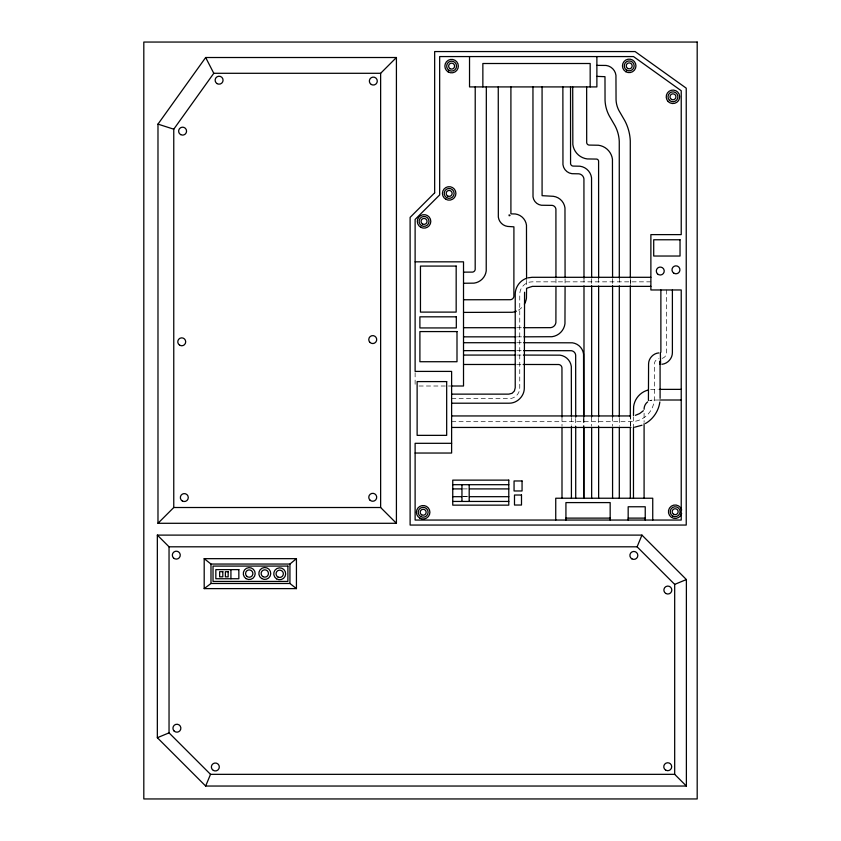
<?xml version="1.0" encoding="UTF-8"?>
<svg xmlns="http://www.w3.org/2000/svg" width="841" height="841" viewBox="0 0 841 841"><rect width="100%" height="100%" fill="white"/><g stroke="black" fill="none" stroke-linecap="round" stroke-linejoin="round"><path stroke-width="0.63" stroke-dasharray="4.21 3.15" d="M652.027 400.085L649.725 400.705A9.114 9.114 0 0 1 652.027 400.085L659.712 400.001M650.629 389.53L658.167 389.372M650.881 281.84L532.227 281.84A12.468 12.468 0 0 0 519.759 294.297L519.759 387.89A10.786 10.786 0 0 1 508.973 398.676L451.617 398.676M517.152 327.717L522.387 327.717M517.341 336.842L522.587 336.842M517.173 342.718L522.408 342.718M517.036 350.644L522.261 350.644M516.847 355.07L522.051 355.07M516.679 364.479L521.862 364.479M419.028 386.008L451.617 386.008M451.617 421.698L630.782 421.698A23.548 23.548 0 0 0 654.33 398.15L654.33 364.206A5.614 5.614 0 0 1 658.934 358.686M463.065 488.905L468.069 488.905M463.065 496.442L468.069 496.442M463.065 496.684L468.069 496.684M666.629 289.966L666.629 352.463A6.15 6.15 0 0 1 662.077 358.403M644.09 413.215L644.09 422.371M633.473 416.821L633.473 427.333M619.302 278.003L619.302 284.563M619.302 418.271L619.302 426.135M612.574 279.18L612.574 284.426M612.574 416.905L612.574 426.093M598.634 278.171L598.634 284.721M598.634 418.324L598.634 426.187M591.654 279.159L591.654 284.405M591.654 416.894L591.654 426.082M583.99 278.014L583.99 284.573M583.99 418.271L583.99 426.135M583.643 418.376L583.643 426.229M575.717 418.524L575.717 426.366M571.417 417.493L571.417 425.304M565.078 278.791L565.078 285.32M561.998 416.873L561.998 426.061M555.954 278.718L555.954 285.215M526.571 280.379L526.571 286.928M415.118 372.71L415.118 386.008M521.746 307.575A16.526 16.526 0 0 1 518.319 310.203M630.34 284.489L630.34 277.929L630.319 284.489M630.34 426.114L630.34 416.926L630.319 426.114"/><path stroke-width="1.26" d="M644.09 409.294L644.174 407.927A9.114 9.114 0 0 1 647.665 401.893M648.422 400.474L648.579 364.006C648.569 358.392 653.278 353.283 658.881 352.905M509.204 214.707L509.068 215.695L510.056 215.569M524.574 292.248L524.3 388.037C524.406 396.122 517.204 403.312 509.12 403.207L451.617 403.207M659.849 401.977C658.671 410.881 653.215 419.039 645.446 423.538M205.667 786.041L210.513 774.34L674.682 774.34L686.382 786.041L686.382 579.544L641.946 535.107L157.341 535.107L157.341 737.715L205.667 786.041L686.382 786.041M157.341 535.107L169.041 546.808L637.1 546.808L641.946 535.107M157.982 124.121L205.667 57.514L396.416 57.514L396.416 523.291L157.982 523.291L157.982 124.121L173.761 129.188L173.761 507.512L157.982 523.291M173.761 129.188L213.782 73.293L380.637 73.293L396.416 57.514M643.354 410.723L639.675 413.551L635.386 415.328M204.195 558.666L210.986 564.048L289.935 564.048L296.431 558.666L296.431 588.616L204.195 588.616L204.195 558.666L296.431 558.666M204.195 588.616L210.986 583.486L289.935 583.486L296.431 588.616M527.402 288.011L532.374 286.371L650.881 286.371M525.72 278.581C519.538 281.104 515.218 287.475 515.228 294.15L515.228 387.733L514.377 391.002L512.095 393.294L508.826 394.135L451.617 394.135M157.341 737.715L169.041 732.868L169.041 546.808M674.682 774.34L674.682 584.39L686.382 579.544M641.998 425.231L634.608 427.207M527.822 277.866L532.08 277.299L650.881 277.299M662.035 364.279C667.733 363.617 672.411 358.392 672.39 352.652L672.39 289.966M596.879 65.367L606.109 65.451A11.427 11.427 0 0 1 615.948 75.291L616.054 99.942A25.135 25.135 0 0 0 618.965 110.602L624.768 120.62A47.601 47.601 0 0 1 630.277 140.815L630.319 277.929M596.879 76.384L604.984 76.678L605.047 100.436A36.152 36.152 0 0 0 609.22 115.774L615.034 125.782A36.584 36.584 0 0 1 619.26 141.299L619.302 278.003M415.118 261.835L463.517 261.835L463.517 386.008L451.617 386.008M463.517 272.148L472.547 272.106A3.059 3.059 0 0 0 475.186 269.477L475.218 86.917M463.517 283.259L473.998 283.144A14.192 14.192 0 0 0 486.224 270.928L486.329 86.917M463.517 299.764L510.561 299.711A3.858 3.858 0 0 0 513.883 296.389L513.914 226.839L507.659 226.429A10.828 10.828 0 0 1 498.335 217.115L498.261 86.917M463.517 312.4L512.222 312.274A16.526 16.526 0 0 0 516.385 311.159M463.517 327.717L515.838 327.717M523.691 327.717L550.781 327.654A5.95 5.95 0 0 0 555.901 322.534L555.954 286.518M463.517 336.842L516.027 336.842M523.901 336.842L551.969 336.715A15.085 15.085 0 0 0 564.963 323.732L565.078 286.634M463.517 342.718L515.859 342.718M523.712 342.718L572.385 342.813A12.962 12.962 0 0 1 583.549 353.977L583.643 417.073M463.517 350.644L515.733 350.644M523.565 350.644L571.344 350.697A5.014 5.014 0 0 1 575.665 355.018L575.717 417.22M463.517 355.07L515.544 355.07M523.354 355.07L560.022 355.165A13.109 13.109 0 0 1 571.312 366.455L571.417 416.19M463.517 364.479L515.375 364.479M523.155 364.479L558.792 364.521A3.669 3.669 0 0 1 561.956 367.685L561.998 416.873M659.449 389.372L681.231 389.372M659.712 400.001L681.231 400.001M451.617 415.948L630.592 415.948M451.617 427.449L630.971 427.449M451.617 443.312L415.118 443.312L415.118 520.053L681.231 520.053L681.231 289.966L650.881 289.966L650.881 234.618L681.231 234.618L681.231 90.733L633.504 56.568L439.664 56.568L439.664 194.923L415.118 219.459L415.118 371.407L451.617 371.407L451.617 453.036L415.118 453.036M452.752 484.689L508.784 484.689M452.752 488.905L461.783 488.905M469.383 488.905L508.784 488.905M452.752 496.684L461.783 496.684M469.383 496.684L508.784 496.684M452.752 501.446L508.784 501.446M173.761 507.512L380.637 507.512L396.416 523.291M565.93 518.119L610.167 518.119M628.174 518.119L645.236 518.119M660.101 364.227L659.817 361.241L660.164 364.332M637.1 546.808L674.682 584.39M169.041 732.868L210.513 774.34M205.667 57.514L213.782 73.293M660.374 352.863L660.595 364.374M660.879 289.966L660.879 352.284M660.09 364.405L660.09 398.34M652.742 520.053L652.742 498.229L555.743 498.229L555.743 520.053M645.236 520.053L645.236 506.766L628.174 506.766L628.174 520.053M644.09 423.685L644.09 498.229M633.473 415.507L633.63 406.539A19.753 19.753 0 0 1 648.096 390.035M633.473 427.333L633.473 498.229M630.319 285.793L630.319 416.926M630.319 427.417L630.319 498.229M619.302 285.866L619.302 416.957M619.302 427.449L619.302 498.229M612.574 277.866L612.448 159.233A16.263 16.263 0 0 0 598.445 145.241L589.015 145.072A2.702 2.702 0 0 1 586.692 142.749L586.65 86.917M612.574 285.74L612.574 416.905M612.574 427.407L612.574 498.229M610.167 520.053L610.167 502.592L565.93 502.592L565.93 520.053M598.634 278.171L598.592 161.062A2.292 2.292 0 0 0 596.626 159.086L587.197 158.928A16.673 16.673 0 0 1 572.837 144.568L572.71 86.917M598.634 286.024L598.634 417.02M598.634 426.187L598.634 498.229M596.879 56.568L596.879 86.917L469.53 86.917L469.53 56.568M591.654 277.845L591.549 177.819A13.488 13.488 0 0 0 579.943 166.213L572.963 166.076A2.775 2.775 0 0 1 570.566 163.68L570.534 86.917M591.654 285.719L591.654 416.894M591.654 427.396L591.654 498.229M590.172 86.917L590.172 63.506L482.86 63.506L482.86 86.917M583.99 278.014L583.927 178.828A5.803 5.803 0 0 0 578.934 173.824L571.954 173.688A10.46 10.46 0 0 1 562.955 164.689L562.871 86.917M583.99 285.887L583.99 416.968M583.99 427.449L583.99 498.229M583.643 426.229L583.643 498.229M575.717 426.366L575.717 498.229M571.417 426.608L571.417 498.229M565.078 277.488L564.973 207.927A13.498 13.498 0 0 0 553.346 196.3L542.088 195.68L542.077 86.917M561.998 427.365L561.998 498.229M555.954 277.425L555.912 209.125A4.363 4.363 0 0 0 552.159 205.372L541.394 205.246A9.724 9.724 0 0 1 533.015 196.878L532.952 86.917M526.571 279.065L526.477 225.178A13.025 13.025 0 0 0 515.26 213.961L510.908 213.866L510.908 86.917M526.571 288.242L526.445 298.05A16.526 16.526 0 0 1 524.374 304.148M469.194 484.689L469.194 501.446M461.951 484.689L461.951 501.446M380.637 73.293L380.637 507.512M289.935 564.048L289.935 583.486M230.928 569.62L230.928 578.745M210.986 564.048L210.986 583.486M681.673 513.452A6.749 6.749 0 0 1 671.297 517.236A6.749 6.749 0 0 1 671.297 506.187A6.749 6.749 0 0 1 681.673 509.961M434.66 192.841L410.114 217.388L410.114 525.057L686.235 525.057L686.235 88.168L635.102 51.564L434.66 51.564L434.66 192.841M697.189 42.05L143.811 42.05L143.811 798.95L697.189 798.95L697.189 42.05M680.033 239.769L653.709 239.769L653.709 256.032L680.033 256.032L680.033 239.769M456.169 266.082L420.458 266.082L420.458 312.106L456.169 312.106L456.169 266.082M456.316 316.826L419.89 316.826L419.89 327.937L456.316 327.937L456.316 316.826M456.999 331.575L419.901 331.575L419.901 361.725L456.999 361.725L456.999 331.575M446.676 381.593L417.125 381.593L417.125 435.354L446.676 435.354L446.676 381.593M508.784 480.127L452.752 480.127L452.752 505.147L508.784 505.147L508.784 480.127M522.061 480.968L514.061 480.968L514.061 490.965L522.061 490.965L522.061 480.968M521.494 495.023L514.492 495.023L514.492 505.031L521.494 505.031L521.494 495.023M287.895 566.088L213.025 566.088L213.025 581.436L287.895 581.436L287.895 566.088M238.844 569.62L215.832 569.62L215.832 578.745L238.844 578.745L238.844 569.62M222.812 571.701L219.638 571.701L219.638 576.831L222.812 576.831L222.812 571.701M228.163 571.712L225.388 571.712L225.388 576.863L228.163 576.863L228.163 571.712M448.232 71.958A6.749 6.749 0 0 0 458.345 66.124A6.749 6.749 0 0 0 448.232 60.279A6.749 6.749 0 0 0 448.232 71.958M450.114 68.699A2.975 2.975 0 0 0 454.582 66.124A2.975 2.975 0 0 0 450.114 63.538A2.975 2.975 0 0 0 450.114 68.699M449.126 70.413A4.962 4.962 0 0 0 456.568 66.124A4.962 4.962 0 0 0 449.126 61.824A4.962 4.962 0 0 0 449.126 70.413M631.875 558.855A3.963 3.963 0 0 0 637.825 555.417A3.963 3.963 0 0 0 631.875 551.98A3.963 3.963 0 0 0 631.875 558.855M371.333 84.499A3.963 3.963 0 0 0 377.283 81.072A3.963 3.963 0 0 0 371.333 77.635A3.963 3.963 0 0 0 371.333 84.499M217.115 83.637A3.963 3.963 0 0 0 223.065 80.2A3.963 3.963 0 0 0 217.115 76.762A3.963 3.963 0 0 0 217.115 83.637M665.862 593.483A3.963 3.963 0 0 0 671.812 590.046A3.963 3.963 0 0 0 665.862 586.608A3.963 3.963 0 0 0 665.862 593.483M665.746 770.156A3.963 3.963 0 0 0 671.707 766.719A3.963 3.963 0 0 0 665.746 763.292A3.963 3.963 0 0 0 665.746 770.156M180.615 134.581A3.963 3.963 0 0 0 186.565 131.143A3.963 3.963 0 0 0 180.615 127.706A3.963 3.963 0 0 0 180.615 134.581M657.462 273.84A3.963 3.963 0 0 0 664.096 272.064A3.963 3.963 0 0 0 659.239 267.207A3.963 3.963 0 0 0 657.462 273.84M673.725 273.094A3.963 3.963 0 0 0 679.917 270.108A3.963 3.963 0 0 0 674.23 266.24A3.963 3.963 0 0 0 673.725 273.094M421.677 514.839A2.975 2.975 0 0 0 426.145 512.264A2.975 2.975 0 0 0 421.677 509.688A2.975 2.975 0 0 0 421.677 514.839M420.689 516.563A4.962 4.962 0 0 0 428.122 512.264A4.962 4.962 0 0 0 420.689 507.964A4.962 4.962 0 0 0 420.689 516.563M419.796 518.109A6.749 6.749 0 0 0 429.909 512.264A6.749 6.749 0 0 0 419.796 506.419A6.749 6.749 0 0 0 419.796 518.109M673.673 514.282A2.975 2.975 0 0 0 678.14 511.706A2.975 2.975 0 0 0 673.673 509.131A2.975 2.975 0 0 0 673.673 514.282M672.684 516.006A4.962 4.962 0 0 0 680.117 511.706A4.962 4.962 0 0 0 672.684 507.417A4.962 4.962 0 0 0 672.684 516.006M422.56 223.979A2.975 2.975 0 0 0 427.028 221.393A2.975 2.975 0 0 0 422.56 218.818A2.975 2.975 0 0 0 422.56 223.979M420.679 227.238A6.749 6.749 0 0 0 430.802 221.393A6.749 6.749 0 0 0 420.679 215.559A6.749 6.749 0 0 0 420.679 227.238M421.572 225.693A4.962 4.962 0 0 0 429.015 221.393A4.962 4.962 0 0 0 421.572 217.104A4.962 4.962 0 0 0 421.572 225.693M447.685 195.995A2.975 2.975 0 0 0 452.143 193.409A2.975 2.975 0 0 0 447.685 190.833A2.975 2.975 0 0 0 447.685 195.995M446.687 197.709A4.962 4.962 0 0 0 454.129 193.409A4.962 4.962 0 0 0 446.687 189.12A4.962 4.962 0 0 0 446.687 197.709M445.793 199.254A6.749 6.749 0 0 0 455.917 193.409A6.749 6.749 0 0 0 445.793 187.575A6.749 6.749 0 0 0 445.793 199.254M369.935 342.392A3.963 3.963 0 0 0 376.568 340.605A3.963 3.963 0 0 0 371.711 335.748A3.963 3.963 0 0 0 369.935 342.392M179.753 345.241A3.963 3.963 0 0 0 185.703 341.814A3.963 3.963 0 0 0 179.753 338.376A3.963 3.963 0 0 0 179.753 345.241M213.362 770.419A3.963 3.963 0 0 0 219.312 766.981A3.963 3.963 0 0 0 213.362 763.544A3.963 3.963 0 0 0 213.362 770.419M246.066 578.619A5.95 5.95 0 0 0 255.18 573.804A5.95 5.95 0 0 0 246.455 568.316A5.95 5.95 0 0 0 246.066 578.619M277.877 576.968A3.669 3.669 0 0 0 283.375 573.793A3.669 3.669 0 0 0 277.877 570.618A3.669 3.669 0 0 0 277.877 576.968M262.96 576.653A3.669 3.669 0 0 0 268.458 573.478A3.669 3.669 0 0 0 262.96 570.303A3.669 3.669 0 0 0 262.96 576.653M246.644 576.169A3.669 3.669 0 0 0 252.773 574.529A3.669 3.669 0 0 0 248.284 570.03A3.669 3.669 0 0 0 246.644 576.169M182.329 500.994A3.963 3.963 0 0 0 188.279 497.557A3.963 3.963 0 0 0 182.329 494.13A3.963 3.963 0 0 0 182.329 500.994M369.935 500.09A3.963 3.963 0 0 0 376.568 498.314A3.963 3.963 0 0 0 371.711 493.457A3.963 3.963 0 0 0 369.935 500.09M174.098 731.008A3.963 3.963 0 0 0 180.731 729.231A3.963 3.963 0 0 0 175.874 724.374A3.963 3.963 0 0 0 174.098 731.008M173.498 557.951A3.963 3.963 0 0 0 180.132 556.174A3.963 3.963 0 0 0 175.275 551.318A3.963 3.963 0 0 0 173.498 557.951M276.542 578.829A5.95 5.95 0 0 0 285.656 574.025A5.95 5.95 0 0 0 276.931 568.527A5.95 5.95 0 0 0 276.542 578.829M261.625 578.513A5.95 5.95 0 0 0 270.739 573.709A5.95 5.95 0 0 0 262.014 568.211A5.95 5.95 0 0 0 261.625 578.513M625.83 71.716A6.749 6.749 0 0 0 635.954 65.871A6.749 6.749 0 0 0 625.83 60.026A6.749 6.749 0 0 0 625.83 71.716M626.724 70.171A4.962 4.962 0 0 0 634.167 65.871A4.962 4.962 0 0 0 626.724 61.582A4.962 4.962 0 0 0 626.724 70.171M627.722 68.447A2.975 2.975 0 0 0 632.18 65.871A2.975 2.975 0 0 0 627.722 63.296A2.975 2.975 0 0 0 627.722 68.447M669.447 100.31A4.962 4.962 0 0 0 677.741 98.092A4.962 4.962 0 0 0 671.675 92.016A4.962 4.962 0 0 0 669.447 100.31M671.465 99.385A2.975 2.975 0 0 0 675.933 96.81A2.975 2.975 0 0 0 671.465 94.234A2.975 2.975 0 0 0 671.465 99.385M668.185 101.572A6.749 6.749 0 0 0 679.465 98.555A6.749 6.749 0 0 0 671.213 90.292A6.749 6.749 0 0 0 668.185 101.572"/></g></svg>
